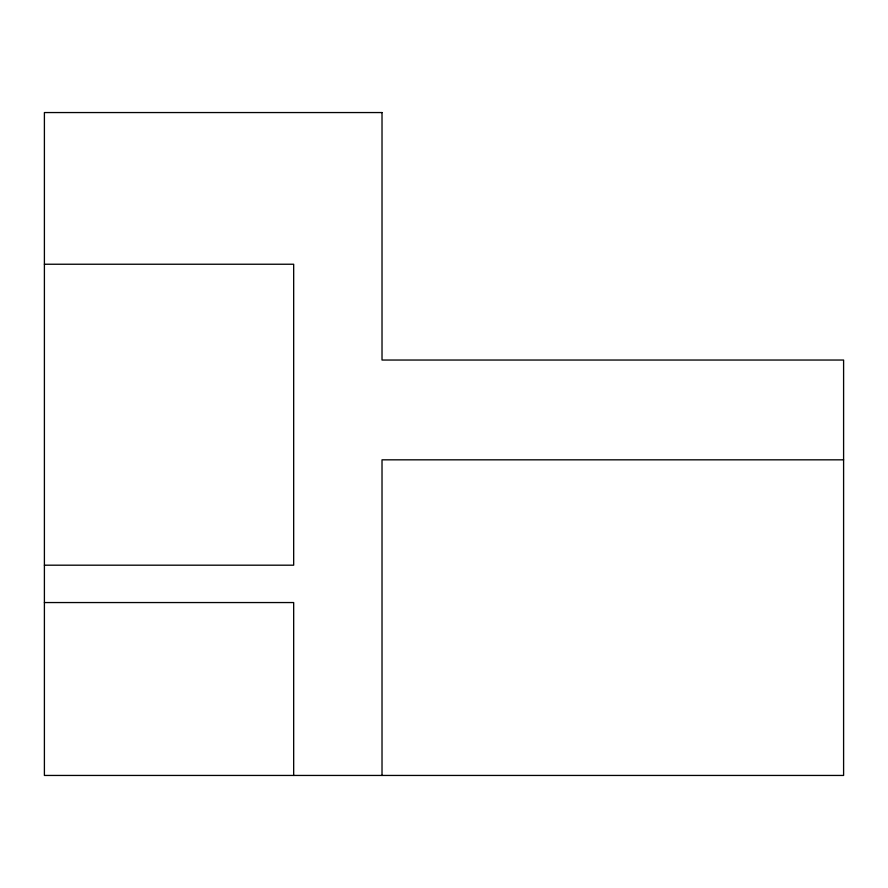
<?xml version="1.0" encoding="UTF-8"?>
<svg xmlns="http://www.w3.org/2000/svg" width="888" height="888" viewBox="0 0 888 888"><rect width="100%" height="100%" fill="white"/><g stroke="black" fill="none" stroke-linecap="round" stroke-linejoin="round"><path stroke-width="1.33" d="M44.4 264.236L293.673 264.236L293.673 565.19L44.4 565.19M843.6 459.829L382.018 459.829L382.018 775.446M44.4 602.552L293.673 602.552L293.673 775.446M382.018 112.554L44.4 112.554L44.4 775.446L843.6 775.446L843.6 360.04L382.018 360.04L382.018 112.554"/></g></svg>
